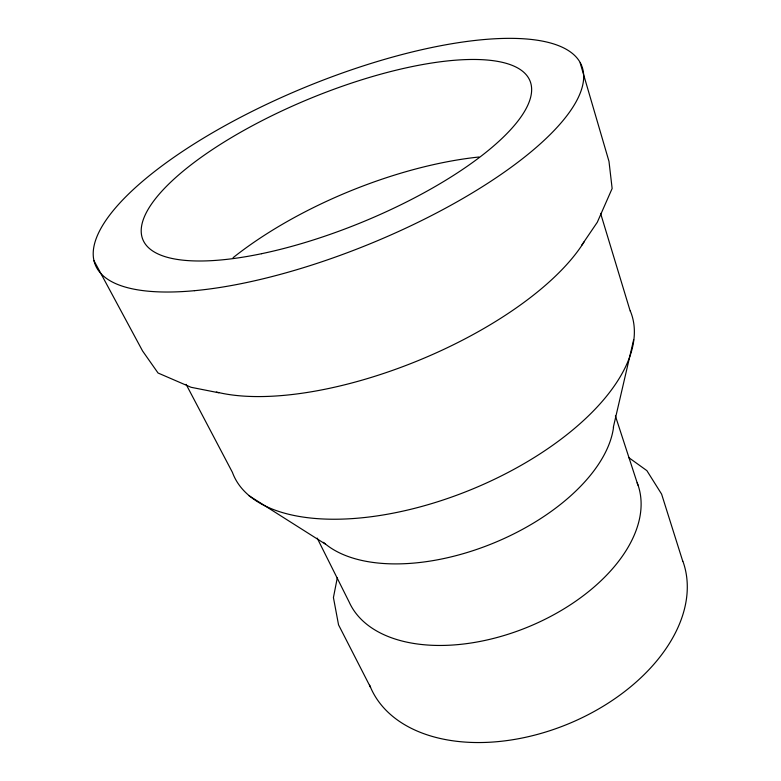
<?xml version="1.0" encoding="UTF-8"?>
<svg xmlns="http://www.w3.org/2000/svg" width="781" height="781" viewBox="0 0 781 781"><rect width="100%" height="100%" fill="white"/><g stroke="black" fill="none" stroke-linecap="round" stroke-linejoin="round"><path stroke-width="1.17" d="M337.304 577.774L333.428 597.543L338.544 624.849L370.575 687.417M613.329 427.285L633.664 339.676M581.523 245.478L597.299 222.263L612.138 188.514L608.985 161.384L580.156 62.841M218.856 392.794L191.062 387.288L158.055 373.015L142.562 350.952L94.003 260.737M248.954 495.671L325.296 544.045M628.764 457.598L646.873 470.64L661.605 494.109L682.75 561.207M186.122 384.35L232.426 472.378A214.707 104.488 -22.3 0 0 469.859 490.136A214.707 104.488 -22.3 0 0 630.306 311.004M317.193 538.109L349.166 602.044A155.888 92.832 -22.3 0 0 528.698 626.723A155.888 92.832 -22.3 0 0 637.179 482.775M615.389 415.912L637.911 485.099M600.599 213.369L630.189 311.043M613.534 427.256A162.282 87.404 -22.3 0 1 490.234 544.425A162.282 87.404 -22.3 0 1 323.461 542.326M584.061 241.934A226.832 91.348 -22.3 0 1 417.669 360.822A226.832 91.348 -22.3 0 1 216.357 392.013M233.089 257.681A226.832 91.348 -22.3 0 1 478.938 157.01M682.858 561.178A168.452 110.023 -22.3 0 1 564.79 725.315A168.452 110.023 -22.3 0 1 369.667 685.201M261.528 253.708A209.201 67.088 -22.3 0 0 529.996 80.902A209.201 67.088 -22.3 0 0 217.723 146.086A209.201 67.088 -22.3 0 0 261.528 253.708M194.43 290.688A262.777 84.729 -22.3 0 0 582.362 86.525A262.777 84.729 -22.3 0 0 238.556 118.351A262.777 84.729 -22.3 0 0 194.43 290.688"/></g></svg>
